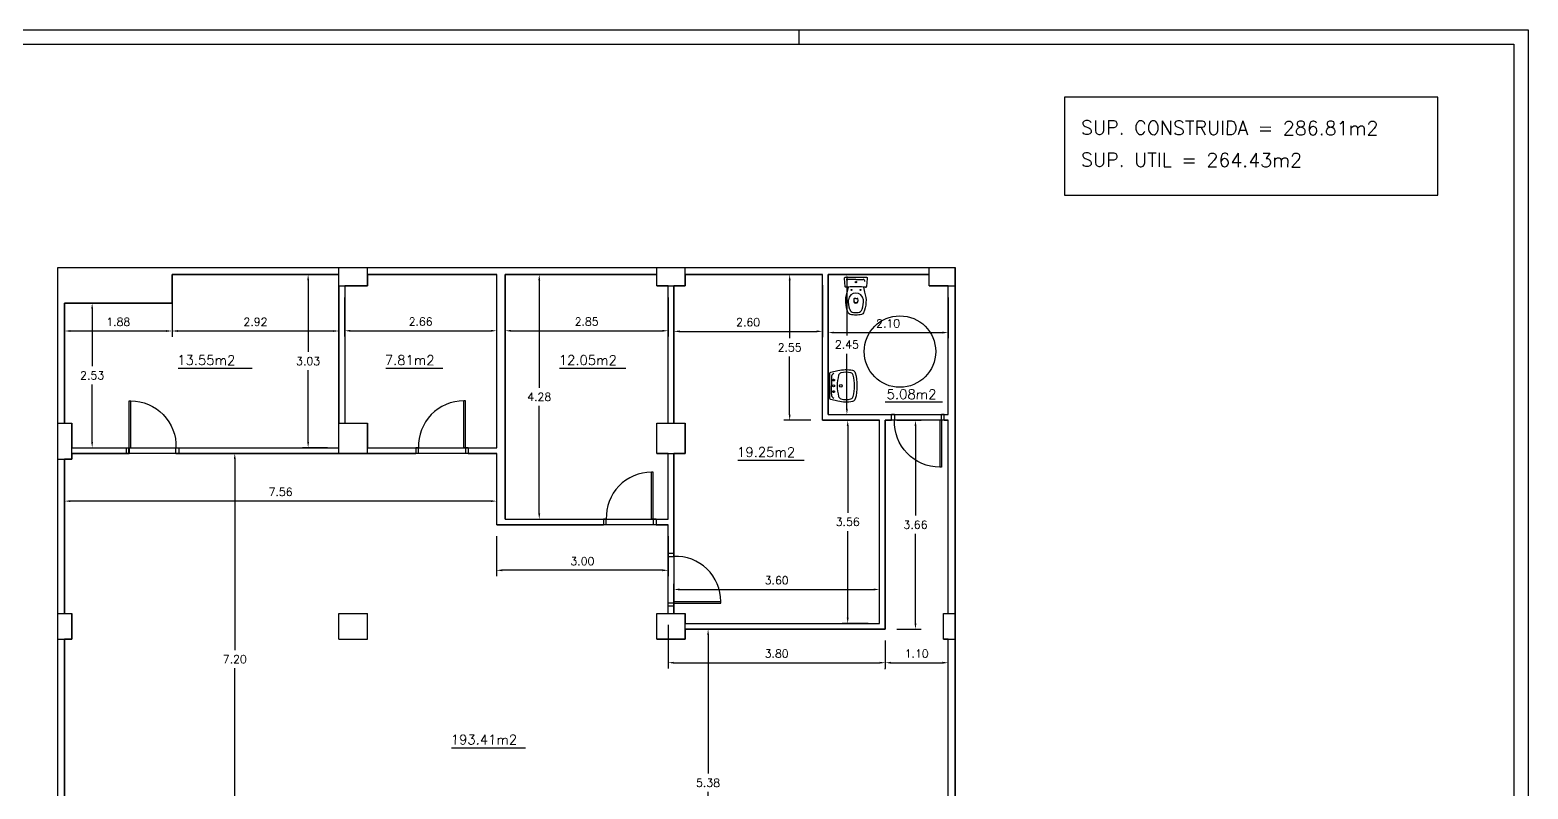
# Model space of a CAD drawing. Extents: x 131 to 495, y 66 to 228.
# Drawn here: x 154.09 to 180.31, y 114.5 to 127.78 of the extents above; entities that cross this region are included whole.
import ezdxf

# ---------------------------------------------------------------- set-up
doc = ezdxf.new("R2010")
doc.units = 0
doc.linetypes.add('PUNTOS', pattern=[0.25, 0, -0.25])
doc.layers.get('0').update_dxf_attribs({"linetype": 'CONTINUOUS'})
doc.layers.get('DEFPOINTS').update_dxf_attribs({"linetype": 'CONTINUOUS'})
for name, color, linetype in [('2', 7, 'CONTINUOUS'), ('COTAS', 1, 'CONTINUOUS'), ('FORMATO', 7, 'CONTINUOUS'), ('PLANTA', 5, 'CONTINUOUS'), ('POL', 2, 'CONTINUOUS'), ('POL1', 2, 'CONTINUOUS'), ('SAN', 7, 'CONTINUOUS'), ('SUP', 7, 'CONTINUOUS')]:
    doc.layers.add(name, color=color, linetype=linetype)
doc.styles.add('ROMANS', font='romans')
doc.dimstyles.get("Standard").update_dxf_attribs({"dimtxt": 0.18, "dimasz": 0.18, "dimexe": 0.18, "dimexo": 0.0625, "dimgap": 0.09, "dimtad": 0, "dimtih": 1, "dimtoh": 1, "dimdec": 4, "dimzin": 0, "dimtxsty": 'STANDARD', "dimcen": 0.09, "dimazin": 3, "dimtfac": 1, "dimtdec": 4, "dimtofl": 0, "dimtmove": 0, "dimatfit": 3, "dimtolj": 1, "dimtzin": 0})

# ---------------------------------------------------------------- blocks, each defined once
blk = doc.blocks.new('*D14')
at = {"color": 0, "linetype": 'BYBLOCK'}
for p, q in [((206.871, 90.576), (206.871, 90.188)), ((208.751, 90.576), (208.751, 90.188)), ((206.971, 90.288), (208.651, 90.288))]:
    blk.add_line(p, q, dxfattribs=at)
for points in [[(206.971, 90.304), (206.971, 90.271), (206.871, 90.288)], [(208.651, 90.304), (208.651, 90.271), (208.751, 90.288)]]:
    blk.add_solid(points, dxfattribs=at)
at = {"layer": 'DEFPOINTS', "color": 0, "linetype": 'BYBLOCK'}
for p in [(206.871, 90.776), (208.751, 90.776), (208.751, 90.288)]:
    blk.add_point(p, dxfattribs=at)
at = {"color": 0, "linetype": 'BYBLOCK', "insert": (207.811, 90.448), "char_height": 0.14, "attachment_point": 5, "style": 'ROMANS'}
blk.add_mtext('\\A1;1.88', dxfattribs=at)
blk = doc.blocks.new('*D15')
at = {"color": 0, "linetype": 'BYBLOCK'}
for p, q in [((208.751, 91.076), (208.751, 90.188)), ((211.671, 91.076), (211.671, 90.188)), ((208.851, 90.288), (211.571, 90.288))]:
    blk.add_line(p, q, dxfattribs=at)
for points in [[(208.851, 90.304), (208.851, 90.271), (208.751, 90.288)], [(211.571, 90.304), (211.571, 90.271), (211.671, 90.288)]]:
    blk.add_solid(points, dxfattribs=at)
at = {"layer": 'DEFPOINTS', "color": 0, "linetype": 'BYBLOCK'}
for p in [(208.751, 91.276), (211.671, 91.276), (211.671, 90.288)]:
    blk.add_point(p, dxfattribs=at)
at = {"color": 0, "linetype": 'BYBLOCK', "insert": (210.211, 90.448), "char_height": 0.14, "attachment_point": 5, "style": 'ROMANS'}
blk.add_mtext('\\A1;2.92', dxfattribs=at)
blk = doc.blocks.new('*D16')
at = {"color": 0, "linetype": 'BYBLOCK'}
for p, q in [((207.071, 90.776), (207.453, 90.776)), ((207.353, 90.676), (207.353, 89.671)), ((207.353, 88.346), (207.353, 89.351)), ((207.196, 88.246), (207.453, 88.246))]:
    blk.add_line(p, q, dxfattribs=at)
for points in [[(207.336, 90.676), (207.369, 90.676), (207.353, 90.776)], [(207.336, 88.346), (207.369, 88.346), (207.353, 88.246)]]:
    blk.add_solid(points, dxfattribs=at)
at = {"layer": 'DEFPOINTS', "color": 0, "linetype": 'BYBLOCK'}
for p in [(206.871, 90.776), (207.353, 90.776), (206.996, 88.246)]:
    blk.add_point(p, dxfattribs=at)
at = {"color": 0, "linetype": 'BYBLOCK', "insert": (207.353, 89.511), "char_height": 0.14, "attachment_point": 5, "style": 'ROMANS'}
blk.add_mtext('\\A1;2.53', dxfattribs=at)
blk = doc.blocks.new('*D17')
at = {"color": 0, "linetype": 'BYBLOCK'}
for p, q in [((211.471, 91.276), (211.032, 91.276)), ((211.132, 91.176), (211.132, 89.921)), ((211.132, 88.346), (211.132, 89.601)), ((211.471, 88.246), (211.032, 88.246))]:
    blk.add_line(p, q, dxfattribs=at)
for points in [[(211.116, 91.176), (211.149, 91.176), (211.132, 91.276)], [(211.116, 88.346), (211.149, 88.346), (211.132, 88.246)]]:
    blk.add_solid(points, dxfattribs=at)
at = {"layer": 'DEFPOINTS', "color": 0, "linetype": 'BYBLOCK'}
for p in [(211.132, 91.276), (211.671, 91.276), (211.671, 88.246)]:
    blk.add_point(p, dxfattribs=at)
at = {"color": 0, "linetype": 'BYBLOCK', "insert": (211.132, 89.761), "char_height": 0.14, "attachment_point": 5, "style": 'ROMANS'}
blk.add_mtext('\\A1;3.03', dxfattribs=at)
blk = doc.blocks.new('*D18')
at = {"color": 0, "linetype": 'BYBLOCK'}
for p, q in [((214.431, 91.076), (214.431, 90.192)), ((211.771, 90.876), (211.771, 90.192)), ((211.871, 90.292), (214.331, 90.292))]:
    blk.add_line(p, q, dxfattribs=at)
for points in [[(211.871, 90.308), (211.871, 90.275), (211.771, 90.292)], [(214.331, 90.308), (214.331, 90.275), (214.431, 90.292)]]:
    blk.add_solid(points, dxfattribs=at)
at = {"layer": 'DEFPOINTS', "color": 0, "linetype": 'BYBLOCK'}
for p in [(214.431, 91.276), (211.771, 91.076), (214.431, 90.292)]:
    blk.add_point(p, dxfattribs=at)
at = {"color": 0, "linetype": 'BYBLOCK', "insert": (213.101, 90.452), "char_height": 0.14, "attachment_point": 5, "style": 'ROMANS'}
blk.add_mtext('\\A1;2.66', dxfattribs=at)
blk = doc.blocks.new('*D19')
at = {"color": 0, "linetype": 'BYBLOCK'}
for p, q in [((214.581, 91.076), (214.581, 90.192)), ((217.431, 90.876), (217.431, 90.192)), ((214.681, 90.292), (217.331, 90.292))]:
    blk.add_line(p, q, dxfattribs=at)
for points in [[(214.681, 90.308), (214.681, 90.275), (214.581, 90.292)], [(217.331, 90.308), (217.331, 90.275), (217.431, 90.292)]]:
    blk.add_solid(points, dxfattribs=at)
at = {"layer": 'DEFPOINTS', "color": 0, "linetype": 'BYBLOCK'}
for p in [(214.581, 91.276), (217.431, 91.076), (217.431, 90.292)]:
    blk.add_point(p, dxfattribs=at)
at = {"color": 0, "linetype": 'BYBLOCK', "insert": (216.006, 90.452), "char_height": 0.14, "attachment_point": 5, "style": 'ROMANS'}
blk.add_mtext('\\A1;2.85', dxfattribs=at)
blk = doc.blocks.new('*D20')
at = {"color": 0, "linetype": 'BYBLOCK'}
for p, q in [((214.781, 91.276), (215.276, 91.276)), ((215.176, 91.176), (215.176, 89.296)), ((215.176, 87.096), (215.176, 88.976)), ((214.781, 86.996), (215.276, 86.996))]:
    blk.add_line(p, q, dxfattribs=at)
for points in [[(215.16, 91.176), (215.193, 91.176), (215.176, 91.276)], [(215.16, 87.096), (215.193, 87.096), (215.176, 86.996)]]:
    blk.add_solid(points, dxfattribs=at)
at = {"layer": 'DEFPOINTS', "color": 0, "linetype": 'BYBLOCK'}
for p in [(214.581, 91.276), (214.581, 86.996), (215.176, 86.996)]:
    blk.add_point(p, dxfattribs=at)
at = {"color": 0, "linetype": 'BYBLOCK', "insert": (215.176, 89.136), "char_height": 0.14, "attachment_point": 5, "style": 'ROMANS'}
blk.add_mtext('\\A1;4.28', dxfattribs=at)
blk = doc.blocks.new('*D21')
at = {"color": 0, "linetype": 'BYBLOCK'}
for p, q in [((220.131, 91.076), (220.131, 90.167)), ((217.531, 90.876), (217.531, 90.167)), ((217.631, 90.267), (220.031, 90.267))]:
    blk.add_line(p, q, dxfattribs=at)
for points in [[(217.631, 90.284), (217.631, 90.251), (217.531, 90.267)], [(220.031, 90.284), (220.031, 90.251), (220.131, 90.267)]]:
    blk.add_solid(points, dxfattribs=at)
at = {"layer": 'DEFPOINTS', "color": 0, "linetype": 'BYBLOCK'}
for p in [(220.131, 91.276), (217.531, 91.076), (220.131, 90.267)]:
    blk.add_point(p, dxfattribs=at)
at = {"color": 0, "linetype": 'BYBLOCK', "insert": (218.831, 90.427), "char_height": 0.14, "attachment_point": 5, "style": 'ROMANS'}
blk.add_mtext('\\A1;2.60', dxfattribs=at)
blk = doc.blocks.new('*D22')
at = {"color": 0, "linetype": 'BYBLOCK'}
for p, q in [((220.931, 88.726), (220.474, 88.726)), ((220.574, 88.626), (220.574, 87.109)), ((220.574, 85.271), (220.574, 86.789)), ((220.931, 85.171), (220.474, 85.171))]:
    blk.add_line(p, q, dxfattribs=at)
for points in [[(220.557, 88.626), (220.59, 88.626), (220.574, 88.726)], [(220.557, 85.271), (220.59, 85.271), (220.574, 85.171)]]:
    blk.add_solid(points, dxfattribs=at)
at = {"layer": 'DEFPOINTS', "color": 0, "linetype": 'BYBLOCK'}
for p in [(220.574, 88.726), (221.131, 88.726), (221.131, 85.171)]:
    blk.add_point(p, dxfattribs=at)
at = {"color": 0, "linetype": 'BYBLOCK', "insert": (220.574, 86.949), "char_height": 0.14, "attachment_point": 5, "style": 'ROMANS'}
blk.add_mtext('\\A1;3.56', dxfattribs=at)
blk = doc.blocks.new('*D23')
at = {"color": 0, "linetype": 'BYBLOCK'}
for p, q in [((219.931, 91.276), (219.458, 91.276)), ((219.558, 91.176), (219.558, 90.161)), ((219.558, 88.826), (219.558, 89.841)), ((219.931, 88.726), (219.458, 88.726))]:
    blk.add_line(p, q, dxfattribs=at)
for points in [[(219.542, 91.176), (219.575, 91.176), (219.558, 91.276)], [(219.542, 88.826), (219.575, 88.826), (219.558, 88.726)]]:
    blk.add_solid(points, dxfattribs=at)
at = {"layer": 'DEFPOINTS', "color": 0, "linetype": 'BYBLOCK'}
for p in [(219.558, 91.276), (220.131, 91.276), (220.131, 88.726)]:
    blk.add_point(p, dxfattribs=at)
at = {"color": 0, "linetype": 'BYBLOCK', "insert": (219.558, 90.001), "char_height": 0.14, "attachment_point": 5, "style": 'ROMANS'}
blk.add_mtext('\\A1;2.55', dxfattribs=at)
blk = doc.blocks.new('*D24')
at = {"color": 0, "linetype": 'BYBLOCK'}
for p, q in [((206.871, 87.846), (206.871, 87.212)), ((214.431, 87.946), (214.431, 87.212)), ((214.331, 87.312), (206.971, 87.312))]:
    blk.add_line(p, q, dxfattribs=at)
for points in [[(206.971, 87.328), (206.971, 87.295), (206.871, 87.312)], [(214.331, 87.328), (214.331, 87.295), (214.431, 87.312)]]:
    blk.add_solid(points, dxfattribs=at)
at = {"layer": 'DEFPOINTS', "color": 0, "linetype": 'BYBLOCK'}
for p in [(214.431, 88.146), (206.871, 88.046), (206.871, 87.312)]:
    blk.add_point(p, dxfattribs=at)
at = {"color": 0, "linetype": 'BYBLOCK', "insert": (210.651, 87.472), "char_height": 0.14, "attachment_point": 5, "style": 'ROMANS'}
blk.add_mtext('\\A1;7.56', dxfattribs=at)
blk = doc.blocks.new('*D25')
at = {"color": 0, "linetype": 'BYBLOCK'}
for p, q in [((214.431, 86.696), (214.431, 86.001)), ((217.431, 86.696), (217.431, 86.001)), ((217.331, 86.101), (214.531, 86.101))]:
    blk.add_line(p, q, dxfattribs=at)
for points in [[(214.531, 86.118), (214.531, 86.084), (214.431, 86.101)], [(217.331, 86.118), (217.331, 86.084), (217.431, 86.101)]]:
    blk.add_solid(points, dxfattribs=at)
at = {"layer": 'DEFPOINTS', "color": 0, "linetype": 'BYBLOCK'}
for p in [(214.431, 86.896), (217.431, 86.896), (214.431, 86.101)]:
    blk.add_point(p, dxfattribs=at)
at = {"color": 0, "linetype": 'BYBLOCK', "insert": (215.931, 86.261), "char_height": 0.14, "attachment_point": 5, "style": 'ROMANS'}
blk.add_mtext('\\A1;3.00', dxfattribs=at)
blk = doc.blocks.new('*D26')
at = {"color": 0, "linetype": 'BYBLOCK'}
for p, q in [((217.531, 85.546), (217.531, 85.866)), ((217.631, 85.766), (221.031, 85.766)), ((221.131, 85.371), (221.131, 85.866))]:
    blk.add_line(p, q, dxfattribs=at)
for points in [[(217.631, 85.782), (217.631, 85.749), (217.531, 85.766)], [(221.031, 85.782), (221.031, 85.749), (221.131, 85.766)]]:
    blk.add_solid(points, dxfattribs=at)
at = {"layer": 'DEFPOINTS', "color": 0, "linetype": 'BYBLOCK'}
for p in [(221.131, 85.766), (217.531, 85.346), (221.131, 85.171)]:
    blk.add_point(p, dxfattribs=at)
at = {"color": 0, "linetype": 'BYBLOCK', "insert": (219.331, 85.926), "char_height": 0.14, "attachment_point": 5, "style": 'ROMANS'}
blk.add_mtext('\\A1;3.60', dxfattribs=at)
blk = doc.blocks.new('*D27')
at = {"color": 0, "linetype": 'BYBLOCK'}
for p, q in [((220.231, 91.076), (220.231, 90.16)), ((222.331, 90.876), (222.331, 90.16)), ((220.331, 90.26), (222.231, 90.26))]:
    blk.add_line(p, q, dxfattribs=at)
for points in [[(220.331, 90.277), (220.331, 90.243), (220.231, 90.26)], [(222.231, 90.277), (222.231, 90.243), (222.331, 90.26)]]:
    blk.add_solid(points, dxfattribs=at)
at = {"layer": 'DEFPOINTS', "color": 0, "linetype": 'BYBLOCK'}
for p in [(220.231, 91.276), (222.331, 91.076), (222.331, 90.26)]:
    blk.add_point(p, dxfattribs=at)
at = {"color": 0, "linetype": 'BYBLOCK', "insert": (221.281, 90.42), "char_height": 0.14, "attachment_point": 5, "style": 'ROMANS'}
blk.add_mtext('\\A1;2.10', dxfattribs=at)
blk = doc.blocks.new('*D28')
at = {"color": 0, "linetype": 'BYBLOCK'}
for p, q in [((220.431, 91.276), (220.66, 91.276)), ((220.56, 91.176), (220.56, 90.211)), ((220.56, 88.926), (220.56, 89.891)), ((220.431, 88.826), (220.66, 88.826))]:
    blk.add_line(p, q, dxfattribs=at)
for points in [[(220.543, 91.176), (220.576, 91.176), (220.56, 91.276)], [(220.543, 88.926), (220.576, 88.926), (220.56, 88.826)]]:
    blk.add_solid(points, dxfattribs=at)
at = {"layer": 'DEFPOINTS', "color": 0, "linetype": 'BYBLOCK'}
for p in [(220.231, 91.276), (220.56, 91.276), (220.231, 88.826)]:
    blk.add_point(p, dxfattribs=at)
at = {"color": 0, "linetype": 'BYBLOCK', "insert": (220.56, 90.051), "char_height": 0.14, "attachment_point": 5, "style": 'ROMANS'}
blk.add_mtext('\\A1;2.45', dxfattribs=at)
blk = doc.blocks.new('*D33')
at = {"color": 0, "linetype": 'BYBLOCK'}
for p, q in [((210.401, 88.146), (209.749, 88.146)), ((209.849, 88.046), (209.849, 84.706)), ((209.849, 81.046), (209.849, 84.386)), ((210.401, 80.946), (209.749, 80.946))]:
    blk.add_line(p, q, dxfattribs=at)
for points in [[(209.832, 88.046), (209.865, 88.046), (209.849, 88.146)], [(209.832, 81.046), (209.865, 81.046), (209.849, 80.946)]]:
    blk.add_solid(points, dxfattribs=at)
at = {"layer": 'DEFPOINTS', "color": 0, "linetype": 'BYBLOCK'}
for p in [(209.849, 88.146), (210.601, 88.146), (210.601, 80.946)]:
    blk.add_point(p, dxfattribs=at)
at = {"color": 0, "linetype": 'BYBLOCK', "insert": (209.849, 84.546), "char_height": 0.14, "attachment_point": 5, "style": 'ROMANS'}
blk.add_mtext('\\A1;7.20', dxfattribs=at)
blk = doc.blocks.new('*D45')
at = {"color": 0, "linetype": 'BYBLOCK'}
for p, q in [((217.931, 85.071), (217.92, 85.071)), ((218.02, 84.971), (218.02, 82.544)), ((218.02, 79.796), (218.02, 82.224)), ((217.931, 79.696), (217.92, 79.696))]:
    blk.add_line(p, q, dxfattribs=at)
for points in [[(218.004, 84.971), (218.037, 84.971), (218.02, 85.071)], [(218.004, 79.796), (218.037, 79.796), (218.02, 79.696)]]:
    blk.add_solid(points, dxfattribs=at)
at = {"layer": 'DEFPOINTS', "color": 0, "linetype": 'BYBLOCK'}
for p in [(218.02, 85.071), (218.131, 85.071), (218.131, 79.696)]:
    blk.add_point(p, dxfattribs=at)
at = {"color": 0, "linetype": 'BYBLOCK', "insert": (218.02, 82.384), "char_height": 0.14, "attachment_point": 5, "style": 'ROMANS'}
blk.add_mtext('\\A1;5.38', dxfattribs=at)
blk = doc.blocks.new('*D46')
at = {"color": 0, "linetype": 'BYBLOCK'}
for p, q in [((217.431, 85.146), (217.431, 84.384)), ((221.231, 84.871), (221.231, 84.384)), ((217.531, 84.484), (221.131, 84.484))]:
    blk.add_line(p, q, dxfattribs=at)
for points in [[(217.531, 84.501), (217.531, 84.468), (217.431, 84.484)], [(221.131, 84.501), (221.131, 84.468), (221.231, 84.484)]]:
    blk.add_solid(points, dxfattribs=at)
at = {"layer": 'DEFPOINTS', "color": 0, "linetype": 'BYBLOCK'}
for p in [(217.431, 85.346), (221.231, 85.071), (221.231, 84.484)]:
    blk.add_point(p, dxfattribs=at)
at = {"color": 0, "linetype": 'BYBLOCK', "insert": (219.331, 84.644), "char_height": 0.14, "attachment_point": 5, "style": 'ROMANS'}
blk.add_mtext('\\A1;3.80', dxfattribs=at)
blk = doc.blocks.new('*D47')
at = {"color": 0, "linetype": 'BYBLOCK'}
for p, q in [((221.231, 84.284), (221.231, 84.299)), ((221.331, 84.399), (222.231, 84.399)), ((222.331, 84.284), (222.331, 84.299))]:
    blk.add_line(p, q, dxfattribs=at)
for points in [[(221.331, 84.416), (221.331, 84.382), (221.231, 84.399)], [(222.231, 84.416), (222.231, 84.382), (222.331, 84.399)]]:
    blk.add_solid(points, dxfattribs=at)
at = {"layer": 'DEFPOINTS', "color": 0, "linetype": 'BYBLOCK'}
for p in [(221.231, 84.484), (222.331, 84.484), (222.331, 84.399)]:
    blk.add_point(p, dxfattribs=at)
at = {"color": 0, "linetype": 'BYBLOCK', "insert": (221.781, 84.559), "char_height": 0.14, "attachment_point": 5, "style": 'ROMANS'}
blk.add_mtext('\\A1;1.10', dxfattribs=at)
blk = doc.blocks.new('*D53')
at = {"color": 0, "linetype": 'BYBLOCK'}
for p, q in [((221.431, 88.726), (221.86, 88.726)), ((221.76, 88.626), (221.76, 87.059)), ((221.76, 85.171), (221.76, 86.739)), ((221.431, 85.071), (221.86, 85.071))]:
    blk.add_line(p, q, dxfattribs=at)
for points in [[(221.743, 88.626), (221.776, 88.626), (221.76, 88.726)], [(221.743, 85.171), (221.776, 85.171), (221.76, 85.071)]]:
    blk.add_solid(points, dxfattribs=at)
at = {"layer": 'DEFPOINTS', "color": 0, "linetype": 'BYBLOCK'}
for p in [(221.231, 88.726), (221.76, 88.726), (221.231, 85.071)]:
    blk.add_point(p, dxfattribs=at)
at = {"color": 0, "linetype": 'BYBLOCK', "insert": (221.76, 86.899), "char_height": 0.14, "attachment_point": 5, "style": 'ROMANS'}
blk.add_mtext('\\A1;3.66', dxfattribs=at)
blk = doc.blocks.new('012114')
for p, q in [((0, -0.041), (-0.126, -0.041)), ((0, -0.041), (0.126, -0.041)), ((0, -0.372), (-0.025, -0.372)), ((0, -0.372), (0.025, -0.372))]:
    blk.add_line(p, q)
blk.add_lwpolyline([(0.17, -0.179, 0.006856), (0.131, -0.175), (0.152, -0.264, -0.190618), (0.133, -0.625, -0.225225), (0.1, -0.652, -0.063558), (0, -0.665, -0.063558), (-0.1, -0.652, -0.225225), (-0.133, -0.625, -0.190618), (-0.152, -0.264), (-0.131, -0.175, 0.006856), (-0.17, -0.179, -0.425204), (-0.187, -0.165), (-0.2, -0.024, -0.440217), (-0.179, 0), (0, 0), (0.179, 0, -0.440217), (0.2, -0.024), (0.187, -0.165)], format="xyb")
for centre, radius in [((-0.078, -0.225), 0.008), ((0, -0.087), 0.0125), ((0.078, -0.225), 0.008)]:
    blk.add_circle(centre, radius)
for centre, radius, start, end in [((-0.122, -0.078), 0.0372, 96.0407, 181.7016), ((0, -1.582), 1.413, 90, 95.3323), ((0, -1.582), 1.413, 84.6677, 90), ((0.122, -0.078), 0.0372, 358.2984, 83.9593), ((0.172, -0.164), 0.015, 263.0963, 355.2379), ((0.314, -0.419), 0.447, 176.9791, 198.8669), ((0, -0.412), 0.133, 6.8934, 173.1066), ((0.087, -0.406), 0.125, 168.5881, 191.4119), ((0, -0.408), 0.0386, 195.7788, 344.2212), ((-0.025, -0.382), 0.01, 90, 180), ((0, -0.422), 0.0366, 195.2314, 344.7686), ((0.025, -0.382), 0.01, 0, 90), ((-0.087, -0.406), 0.125, 348.5881, 11.4119), ((-0.314, -0.419), 0.447, 341.1331, 3.0209), ((-0.033, -0.538), 0.08, 198.8669, 263.0722), ((0, -0.268), 0.352, 263.0722, 270), ((0, -0.268), 0.352, 270, 276.9278), ((0.033, -0.538), 0.08, 276.9278, 341.1331)]:
    blk.add_arc(centre, radius, start, end)
blk = doc.blocks.new('012102')
for p in [(-0.148, -0.025), (0.148, -0.025)]:
    blk.add_line(p, (0, -0.025))
blk.add_lwpolyline([(0.221, 0, -0.356176), (0.241, -0.016), (0.266, -0.14, -0.119815), (0.273, -0.396, -0.294219), (0.228, -0.444, -0.064372), (0, -0.47, -0.064372), (-0.228, -0.444, -0.294219), (-0.273, -0.396, -0.119815), (-0.266, -0.14), (-0.241, -0.016, -0.356176), (-0.221, 0), (0, 0)], format="xyb", close=True)
at = {"linetype": 'PUNTOS'}
for centre in [(-0.1, -0.065), (0.1, -0.065)]:
    blk.add_circle(centre, 0.015, dxfattribs=at)
for centre, radius in [((0, -0.19), 0.023), ((0, -0.065), 0.0175)]:
    blk.add_circle(centre, radius)
for centre, radius, start, end in [((0.04, -0.279), 0.28, 161.6517, 198.3483), ((-0.169, -0.21), 0.06, 106.3491, 161.6517), ((-0.151, -0.092), 0.067, 87.0352, 159.0483), ((-0.007, -0.761), 0.634, 89.3416, 106.3491), ((0.007, -0.761), 0.634, 73.6509, 90.6584), ((0.151, -0.092), 0.067, 20.9517, 92.9648), ((0.169, -0.21), 0.06, 18.3483, 73.6509), ((-0.04, -0.279), 0.28, 341.6517, 18.3483), ((-0.169, -0.349), 0.06, 198.3483, 253.6509), ((-0.007, 0.202), 0.634, 253.6509, 270.6584), ((0.007, 0.202), 0.634, 269.3416, 286.3491), ((0.169, -0.349), 0.06, 286.3491, 341.6517)]:
    blk.add_arc(centre, radius, start, end)

msp = doc.modelspace()

# ---------------------------------------------------------------- linework, layer by layer
at = {"layer": '2'}
for p, q in [((155.858, 120.474), (155.858, 121.294)), ((161.684, 120.474), (161.684, 121.294)), ((169.222, 121.054), (169.172, 121.054)), ((169.222, 121.054), (169.222, 120.954)), ((170.042, 120.954), (170.012, 120.954)), ((170.012, 120.954), (170.012, 120.134)), ((170.042, 120.954), (170.042, 121.054)), ((170.092, 121.054), (170.042, 121.054)), ((155.778, 120.374), (155.828, 120.374)), ((155.828, 120.474), (155.858, 120.474)), ((155.828, 120.474), (155.828, 120.374)), ((156.648, 120.374), (156.648, 120.474)), ((156.648, 120.374), (156.698, 120.374)), ((160.844, 120.474), (160.844, 120.374)), ((160.894, 120.374), (160.844, 120.374)), ((160.894, 120.374), (160.894, 120.474)), ((161.714, 120.474), (161.684, 120.474)), ((161.714, 120.474), (161.714, 120.374)), ((161.764, 120.374), (161.714, 120.374)), ((161.764, 120.474), (161.764, 120.374)), ((164.969, 119.224), (164.969, 120.044)), ((164.179, 119.124), (164.129, 119.124)), ((164.179, 119.124), (164.179, 119.224)), ((164.999, 119.224), (164.969, 119.224)), ((164.999, 119.224), (164.999, 119.124)), ((165.049, 119.124), (164.999, 119.124)), ((165.261, 118.573), (165.261, 118.623)), ((165.261, 118.573), (165.361, 118.573)), ((165.261, 117.703), (165.261, 117.753)), ((165.361, 117.753), (165.261, 117.753)), ((165.361, 117.783), (166.181, 117.783)), ((165.361, 117.753), (165.361, 117.783))]:
    msp.add_line(p, q, dxfattribs=at)
for points in [[(155.778, 120.474), (155.828, 120.474), (155.828, 121.294), (155.858, 121.294, -0.42517), (156.648, 120.474), (156.698, 120.474)], [(161.764, 120.474), (161.714, 120.474), (161.714, 121.294), (161.684, 121.294, 0.42517), (160.894, 120.474), (160.844, 120.474)], [(170.092, 120.954), (170.042, 120.954), (170.042, 120.134), (170.012, 120.134, -0.42517), (169.222, 120.954), (169.172, 120.954)], [(165.049, 119.224), (164.999, 119.224), (164.999, 120.044), (164.969, 120.044, 0.42517), (164.179, 119.224), (164.129, 119.224)], [(165.361, 117.703), (165.361, 117.753), (166.181, 117.753), (166.181, 117.783, 0.42517), (165.361, 118.573), (165.361, 118.623)]]:
    msp.add_lwpolyline(points, format="xyb", dxfattribs=at)
msp.add_circle((169.317, 122.156), 0.625, dxfattribs=at)
at = {"layer": 'FORMATO', "color": 4}
for p, q in [((131.625, 127.782), (180.307, 127.782)), ((167.545, 127.782), (167.545, 127.532)), ((180.307, 127.782), (180.307, 98.082)), ((178.728, 126.604), (172.197, 126.604)), ((172.197, 126.604), (172.197, 124.891)), ((178.728, 124.891), (178.728, 126.604)), ((172.197, 124.891), (178.728, 124.891))]:
    msp.add_line(p, q, dxfattribs=at)
at = {"layer": 'FORMATO', "color": 6}
for p, q in [((133.125, 127.532), (180.057, 127.532)), ((180.057, 127.532), (180.057, 98.332))]:
    msp.add_line(p, q, dxfattribs=at)
at = {"layer": 'PLANTA'}
for p, q in [((154.581, 102.924), (154.581, 123.624)), ((154.581, 123.624), (170.281, 123.624)), ((156.581, 123.504), (159.501, 123.504)), ((156.581, 123.004), (156.581, 123.504)), ((160.001, 123.504), (162.261, 123.504)), ((162.261, 120.474), (162.261, 123.504)), ((162.411, 119.224), (162.411, 123.504)), ((162.411, 123.504), (165.061, 123.504)), ((165.561, 123.504), (167.961, 123.504)), ((167.961, 120.954), (167.961, 123.504)), ((168.061, 121.054), (168.061, 123.504)), ((168.061, 123.504), (169.831, 123.504)), ((170.281, 102.924), (170.281, 123.624)), ((159.501, 123.304), (159.501, 120.904)), ((159.601, 123.304), (159.601, 120.904)), ((165.261, 120.904), (165.261, 123.304)), ((165.361, 120.904), (165.361, 123.304)), ((170.161, 121.054), (170.161, 123.304)), ((154.701, 120.904), (154.701, 123.004)), ((154.701, 123.004), (156.581, 123.004)), ((167.961, 120.954), (168.961, 120.954)), ((168.061, 121.054), (169.172, 121.054)), ((168.961, 117.399), (168.961, 120.954)), ((169.061, 120.954), (169.172, 120.954)), ((169.061, 117.299), (169.061, 120.954)), ((169.172, 120.954), (169.172, 121.054)), ((170.092, 121.054), (170.161, 121.054)), ((170.092, 120.954), (170.092, 121.054)), ((170.092, 120.954), (170.161, 120.954)), ((170.161, 117.574), (170.161, 120.954)), ((154.826, 120.474), (155.778, 120.474)), ((154.826, 120.374), (155.778, 120.374)), ((155.778, 120.474), (155.778, 120.374)), ((155.826, 120.374), (155.826, 120.474)), ((156.698, 120.474), (159.501, 120.474)), ((156.698, 120.474), (156.698, 120.374)), ((156.698, 120.374), (159.501, 120.374)), ((160.001, 120.474), (160.844, 120.474)), ((160.001, 120.374), (160.844, 120.374)), ((161.764, 120.474), (162.261, 120.474)), ((161.764, 120.374), (162.261, 120.374)), ((162.261, 119.124), (162.261, 120.374)), ((165.261, 119.224), (165.261, 120.374)), ((165.361, 118.623), (165.361, 120.374)), ((154.701, 117.574), (154.701, 120.274)), ((162.261, 119.124), (164.129, 119.124)), ((162.411, 119.224), (164.129, 119.224)), ((164.129, 119.224), (164.129, 119.124)), ((165.049, 119.224), (165.261, 119.224)), ((165.049, 119.224), (165.049, 119.124)), ((165.049, 119.124), (165.261, 119.124)), ((165.261, 118.623), (165.261, 119.124)), ((165.361, 118.623), (165.261, 118.623)), ((165.361, 117.703), (165.261, 117.703)), ((165.261, 117.574), (165.261, 117.703)), ((165.361, 117.574), (165.361, 117.703)), ((165.561, 117.399), (168.961, 117.399)), ((165.561, 117.299), (169.061, 117.299)), ((154.701, 111.924), (154.701, 117.124)), ((170.161, 111.924), (170.161, 117.124))]:
    msp.add_line(p, q, dxfattribs=at)
at = {"layer": 'PLANTA', "color": 1}
for p, q in [((159.501, 123.304), (159.501, 123.624)), ((160.001, 123.304), (160.001, 123.624)), ((165.061, 123.304), (165.061, 123.624)), ((165.561, 123.304), (165.561, 123.624)), ((169.831, 123.304), (169.831, 123.624)), ((159.501, 123.304), (160.001, 123.304)), ((165.061, 123.304), (165.561, 123.304)), ((169.831, 123.304), (170.281, 123.304)), ((154.581, 120.904), (154.826, 120.904)), ((154.826, 120.274), (154.826, 120.904)), ((159.501, 120.374), (159.501, 120.904)), ((159.501, 120.904), (160.001, 120.904)), ((160.001, 120.374), (160.001, 120.904)), ((165.061, 120.374), (165.061, 120.904)), ((165.061, 120.904), (165.561, 120.904)), ((165.561, 120.374), (165.561, 120.904)), ((159.501, 120.374), (160.001, 120.374)), ((165.061, 120.374), (165.561, 120.374)), ((154.581, 120.274), (154.826, 120.274)), ((154.581, 117.574), (154.826, 117.574)), ((154.826, 117.124), (154.826, 117.574)), ((159.501, 117.124), (159.501, 117.574)), ((159.501, 117.574), (160.001, 117.574)), ((160.001, 117.124), (160.001, 117.574)), ((165.061, 117.124), (165.061, 117.574)), ((165.061, 117.574), (165.561, 117.574)), ((165.561, 117.124), (165.561, 117.574)), ((170.081, 117.574), (170.281, 117.574)), ((170.081, 117.124), (170.081, 117.574)), ((154.581, 117.124), (154.826, 117.124)), ((159.501, 117.124), (160.001, 117.124)), ((165.061, 117.124), (165.561, 117.124)), ((170.081, 117.124), (170.281, 117.124))]:
    msp.add_line(p, q, dxfattribs=at)
at = {"layer": 'POL'}
for points in [[(159.501, 120.474), (159.501, 123.504), (156.581, 123.504), (156.581, 123.004), (154.701, 123.004), (154.701, 120.904), (154.826, 120.904), (154.826, 120.474), (159.501, 120.474)], [(160.001, 120.474), (162.261, 120.474), (162.261, 123.504), (160.001, 123.504), (160.001, 123.304), (159.601, 123.304), (159.601, 120.904), (160.001, 120.904), (160.001, 120.474)], [(162.411, 119.224), (165.261, 119.224), (165.261, 120.374), (165.061, 120.374), (165.061, 120.904), (165.261, 120.904), (165.261, 123.304), (165.061, 123.304), (165.061, 123.504), (162.411, 123.504), (162.411, 119.224)], [(165.561, 117.399), (168.961, 117.399), (168.961, 120.954), (167.961, 120.954), (167.961, 123.504), (165.561, 123.504), (165.561, 123.304), (165.361, 123.304), (165.361, 120.904), (165.561, 120.904), (165.561, 120.374), (165.361, 120.374), (165.361, 117.574), (165.561, 117.574), (165.561, 117.399)], [(170.161, 121.054), (170.161, 123.304), (169.831, 123.304), (169.831, 123.504), (168.061, 123.504), (168.061, 121.054), (170.161, 121.054)], [(170.161, 111.924), (170.161, 117.124), (170.081, 117.124), (170.081, 117.574), (170.161, 117.574), (170.161, 120.954), (169.061, 120.954), (169.061, 117.299), (165.561, 117.299), (165.561, 117.124), (165.061, 117.124), (165.061, 117.574), (165.261, 117.574), (165.261, 119.124), (162.261, 119.124), (162.261, 120.374), (154.826, 120.374), (154.826, 120.274), (154.701, 120.274), (154.701, 117.574), (154.826, 117.574), (154.826, 117.124), (154.701, 117.124), (154.701, 111.924)]]:
    msp.add_lwpolyline(points, dxfattribs=at)
at = {"layer": 'POL1'}
msp.add_lwpolyline([(162.206, 102.924), (162.206, 106.149), (164.986, 106.149), (164.986, 110.199), (158.506, 110.199), (158.506, 102.924), (154.581, 102.924), (154.581, 123.624), (170.281, 123.624), (170.281, 102.924), (162.206, 102.924)], dxfattribs=at)
at = {"layer": 'SUP', "color": 2}
for p, q in [((156.686, 121.864), (157.98, 121.864)), ((160.318, 121.864), (161.32, 121.864)), ((163.362, 121.864), (164.522, 121.864)), ((169.058, 121.274), (170.06, 121.274)), ((166.482, 120.254), (167.643, 120.254)), ((161.472, 115.225), (162.766, 115.225))]:
    msp.add_line(p, q, dxfattribs=at)

# ---------------------------------------------------------------- block references
at = {"layer": 'SAN'}
msp.add_blockref('012114', (168.546, 123.459), dxfattribs=at)
at = {"layer": 'SAN', "rotation": 90}
msp.add_blockref('012102', (168.092, 121.556), dxfattribs=at)

# ---------------------------------------------------------------- texts
at = {"layer": 'SUP', "color": 2, "style": 'ROMANS'}
for s, height, p in [('SUP. CONSTRUIDA = 286.81m2', 0.24386, (172.485, 125.954)), ('SUP. UTIL = 264.43m2', 0.24386, (172.485, 125.392)), ('13.55m2', 0.1693, (156.671, 121.923)), ('7.81m2', 0.1693, (160.303, 121.923)), ('12.05m2', 0.1693, (163.347, 121.923)), ('5.08m2', 0.1693, (169.084, 121.325)), ('19.25m2', 0.1693, (166.467, 120.313)), ('193.41m2', 0.1693, (161.457, 115.284))]:
    msp.add_text(s, height=height, rotation=359.8469, dxfattribs=at).set_placement(p)

# ---------------------------------------------------------------- dimensions: what is measured, and where the dimension line sits
at = {"layer": 'COTAS'}
for base, p1, p2, picture, middle, set_off in [((159.501, 122.515), (156.581, 123.504), (159.501, 123.504), '*D15', (160.371, 122.675), (-52.171, 32.228)), ((162.261, 122.519), (159.601, 123.304), (162.261, 123.504), '*D18', (163.261, 122.679), (-52.171, 32.228)), ((165.261, 122.519), (162.411, 123.504), (165.261, 123.304), '*D19', (166.166, 122.679), (-52.171, 32.228)), ((167.961, 122.509), (165.361, 123.318), (167.961, 123.518), '*D21', (168.991, 122.669), (-52.171, 32.242)), ((170.161, 122.488), (168.061, 123.504), (170.161, 123.304), '*D27', (171.441, 122.648), (-52.171, 32.228)), ((156.581, 122.515), (154.701, 123.004), (156.581, 123.004), '*D14', (157.971, 122.675), (-52.171, 32.228)), ((154.701, 119.539), (162.261, 120.374), (154.701, 120.274), '*D24', (160.811, 119.699), (-52.171, 32.228)), ((162.261, 118.328), (165.261, 119.124), (162.261, 119.124), '*D25', (166.091, 118.488), (-52.171, 32.228)), ((168.961, 117.993), (165.361, 117.574), (168.961, 117.399), '*D26', (169.491, 118.153), (-52.171, 32.228)), ((169.061, 116.712), (165.261, 117.574), (169.061, 117.299), '*D46', (169.491, 116.872), (-52.171, 32.228)), ((170.161, 116.712), (169.061, 116.797), (170.161, 116.797), '*D47', (171.941, 116.872), (-52.171, 32.313))]:
    dim = msp.add_linear_dim(base=base, p1=p1, p2=p2, dimstyle='STANDARD', override={"dimtxt": 0.14, "dimasz": 0.1, "dimexe": 0.1, "dimexo": 0.2, "dimtad": 1, "dimdec": 2, "dimtxsty": 'ROMANS', "dimtdec": 2}, dxfattribs=at)
    dim.commit()
    dim.dimension.update_dxf_attribs({"geometry": picture, "text_midpoint": middle, "insert": set_off})
for base, p1, p2, picture, middle, set_off in [((158.961, 123.504), (159.501, 120.474), (159.501, 123.504), '*D17', (161.292, 121.989), (-52.171, 32.228)), ((163.005, 119.224), (162.411, 123.504), (162.411, 119.224), '*D20', (165.336, 121.364), (-52.171, 32.228)), ((167.388, 123.504), (167.961, 120.954), (167.961, 123.504), '*D23', (169.718, 122.229), (-52.171, 32.228)), ((168.389, 123.504), (168.061, 121.054), (168.061, 123.504), '*D28', (170.719, 122.279), (-52.171, 32.228)), ((155.182, 123.004), (154.826, 120.474), (154.701, 123.004), '*D16', (157.512, 121.739), (-52.171, 32.228)), ((168.402724982, 120.954031306), (168.960568724, 117.399031306), (168.960568724, 120.954031306), '*D22', (170.73305804, 119.176531306), (-52.170906079, 32.227558052)), ((169.588606678, 120.954031306), (169.060568724, 117.299031306), (169.060568724, 120.954031306), '*D53', (171.918939737, 119.126531306), (-52.170906079, 32.227558052)), ((157.678, 120.374), (158.431, 113.174), (158.431, 120.374), '*D33', (160.008, 116.774), (-52.171, 32.228)), ((165.960097593, 117.299031306), (166.070817049, 111.924031306), (166.070817049, 117.299031306), '*D45', (168.290430651, 114.611531306), (-52.060186622, 32.227558052))]:
    dim = msp.add_linear_dim(base=base, p1=p1, p2=p2, angle=90, dimstyle='STANDARD', override={"dimtxt": 0.14, "dimasz": 0.1, "dimexe": 0.1, "dimexo": 0.2, "dimtad": 1, "dimdec": 2, "dimtxsty": 'ROMANS', "dimtdec": 2}, dxfattribs=at)
    dim.commit()
    dim.dimension.update_dxf_attribs({"geometry": picture, "text_midpoint": middle, "insert": set_off})

doc.saveas('drawing.dxf')
